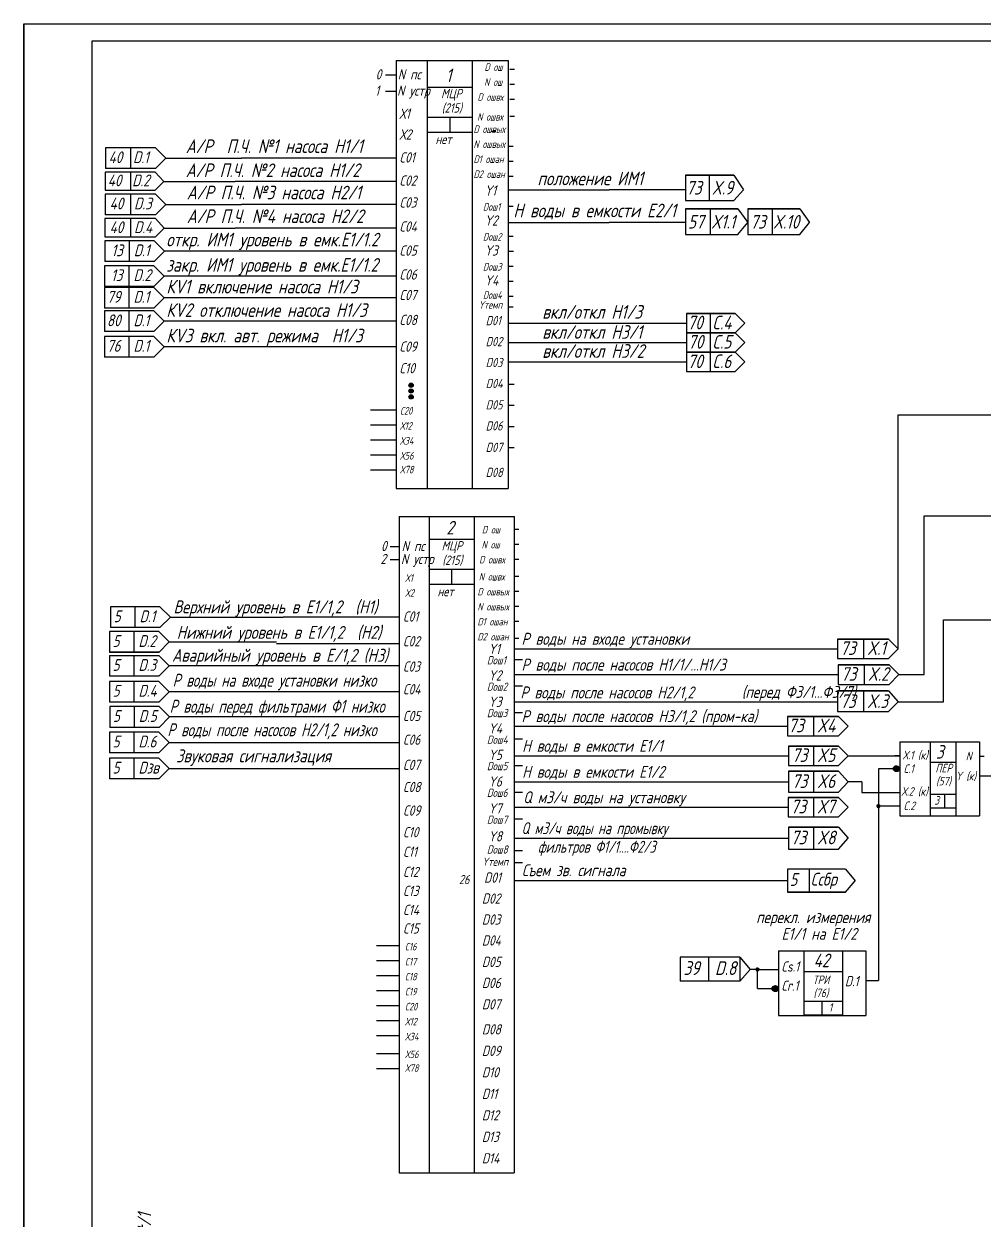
# Model space of a CAD drawing. Header units: millimetres. Extents: x -1319 to 706, y 709 to 3169.
# Drawn here: x -701.8 to -420.1, y 1262.5 to 1613.6 of the extents above; entities that cross this region are included whole.
import ezdxf

# ---------------------------------------------------------------- set-up
doc = ezdxf.new("R2010")
doc.units = ezdxf.units.MM
doc.layers.add('Текст', color=7, linetype='Continuous', lineweight=50)
doc.styles.add('GOST тип А', font='GOST_A.TTF', dxfattribs={"oblique": 15})

msp = doc.modelspace()

# ---------------------------------------------------------------- hatches: boundary and pattern name
for points in [[(-587.61, 1507.58, 1), (-588.85, 1507.58, 1)], [(-587.61, 1505.88, 1), (-588.85, 1505.88, 1)], [(-587.61, 1504.16, 1), (-588.85, 1504.16, 1)], [(-446.91, 1395.02, 1), (-444.93, 1395.02, 1)], [(-446.91, 1395.02, 1), (-444.93, 1395.02, 1)], [(-446.91, 1395.02, 1), (-444.93, 1395.02, 1)], [(-446.91, 1395.02, 1), (-444.93, 1395.02, 1)], [(-482.46, 1330.44, 1), (-480.48, 1330.44, 1)], [(-482.46, 1330.44, 1), (-480.48, 1330.44, 1)], [(-482.37, 1330.49, 1), (-480.39, 1330.49, 1)], [(-482.37, 1330.49, 1), (-480.39, 1330.49, 1)]]:
    msp.add_hatch(color=7).paths.add_polyline_path(points)
h = msp.add_hatch(color=7)
edge = h.paths.add_edge_path()
edge.add_arc((-486.65, 1336.11), 0.2, 0, 360)

# ---------------------------------------------------------------- linework, layer by layer
at = {"color": 7}
for p, q in [((-701.8, 1613.63), (140.5, 1613.63)), ((-701.8, 942.51), (-701.8, 1613.63)), ((-681.8, 947.51), (-681.8, 1608.63)), ((-681.8, 1608.63), (292.4, 1608.63)), ((-681.8, 940.62), (-681.8, 1601.73)), ((-583.56, 1602.85), (-583.56, 1477.21)), ((-570.36, 1602.85), (-570.36, 1477.21)), ((-592.62, 1598.63), (-595.69, 1598.63)), ((-559.26, 1600.33), (-557.86, 1600.33)), ((-583.43, 1595.1), (-570.23, 1595.1)), ((-559.26, 1595.93), (-557.86, 1595.93)), ((-592.62, 1593.83), (-595.69, 1593.83)), ((-559.26, 1591.53), (-557.86, 1591.53)), ((-583.43, 1586.3), (-570.23, 1586.3)), ((-576.83, 1586.3), (-576.83, 1581.9)), ((-559.26, 1586.52), (-557.86, 1586.52)), ((-583.43, 1581.9), (-570.23, 1581.9)), ((-564.79, 1582.12), (-563.4, 1582.12)), ((-677.89, 1577.27), (-677.89, 1571.18)), ((-663.24, 1577.27), (-677.89, 1577.27)), ((-670.58, 1577.27), (-670.58, 1571.18)), ((-663.24, 1577.27), (-660.2, 1574.23)), ((-559.71, 1577.72), (-558.32, 1577.72)), ((-663.24, 1571.18), (-660.2, 1574.23)), ((-660.2, 1574.23), (-637.95, 1574.23)), ((-660.2, 1574.22), (-660.2, 1574.22)), ((-660.2, 1574.21), (-660.2, 1574.21)), ((-592.62, 1574.23), (-637.95, 1574.23)), ((-559.71, 1573.32), (-558.32, 1573.32)), ((-663.32, 1570.09), (-677.95, 1570.09)), ((-677.95, 1570.09), (-677.95, 1564.85)), ((-663.24, 1571.18), (-677.89, 1571.18)), ((-670.5, 1570.09), (-670.5, 1564.85)), ((-663.32, 1570.09), (-660.74, 1567.42)), ((-663.32, 1564.85), (-660.74, 1567.42)), ((-660.74, 1567.42), (-639.88, 1567.42)), ((-592.62, 1567.42), (-639.88, 1567.42)), ((-559.71, 1568.92), (-558.32, 1568.92)), ((-493.52, 1569.22), (-507.77, 1569.22)), ((-507.77, 1569.22), (-507.77, 1561.77)), ((-507.77, 1569.22), (-493.52, 1569.22)), ((-500.83, 1569.22), (-500.83, 1561.77)), ((-493.52, 1569.22), (-490.67, 1564.96)), ((-678, 1563.69), (-678, 1557.61)), ((-663.24, 1563.69), (-678, 1563.69)), ((-677.95, 1564.85), (-663.32, 1564.85)), ((-670.58, 1563.69), (-670.58, 1557.61)), ((-663.24, 1563.69), (-660.2, 1560.65)), ((-559.71, 1564.96), (-530.11, 1564.96)), ((-507.77, 1564.96), (-530.11, 1564.96)), ((-493.52, 1561.77), (-490.67, 1564.96)), ((-663.24, 1557.61), (-660.2, 1560.65)), ((-660.2, 1560.65), (-637.95, 1560.65)), ((-660.2, 1560.64), (-660.2, 1560.64)), ((-660.2, 1560.64), (-660.2, 1560.64)), ((-592.62, 1560.65), (-637.95, 1560.65)), ((-559.71, 1560.12), (-558.32, 1560.12)), ((-507.77, 1561.77), (-493.52, 1561.77)), ((-492.34, 1559.33), (-507.75, 1559.33)), ((-507.75, 1559.33), (-507.75, 1551.85)), ((-507.75, 1559.33), (-492.34, 1559.33)), ((-500.51, 1559.33), (-500.51, 1551.85)), ((-492.34, 1559.33), (-489.49, 1555.36)), ((-474.18, 1559.33), (-489.49, 1559.33)), ((-489.49, 1559.33), (-489.49, 1551.85)), ((-489.49, 1559.33), (-474.18, 1559.33)), ((-482.34, 1559.33), (-482.34, 1551.85)), ((-474.18, 1559.33), (-471.32, 1555.36)), ((-663.24, 1556.54), (-678.04, 1556.54)), ((-678.04, 1556.54), (-678.04, 1551.1)), ((-663.24, 1557.61), (-678, 1557.61)), ((-670.56, 1556.54), (-670.56, 1551.1)), ((-663.24, 1556.54), (-660.66, 1553.67)), ((-663.24, 1551.1), (-660.66, 1553.67)), ((-660.66, 1553.67), (-639.88, 1553.67)), ((-592.62, 1553.67), (-639.88, 1553.67)), ((-559.71, 1555.36), (-530.11, 1555.36)), ((-507.75, 1555.36), (-530.11, 1555.36)), ((-492.34, 1551.85), (-489.49, 1555.36)), ((-474.18, 1551.85), (-471.32, 1555.36)), ((-663.56, 1549.93), (-678.1, 1549.93)), ((-678.1, 1549.93), (-678.1, 1543.85)), ((-678.04, 1551.1), (-663.24, 1551.1)), ((-670.9, 1549.93), (-670.9, 1543.85)), ((-663.56, 1549.93), (-660.52, 1546.89)), ((-559.71, 1551.32), (-558.32, 1551.32)), ((-507.75, 1551.85), (-492.34, 1551.85)), ((-489.49, 1551.85), (-474.18, 1551.85)), ((-663.56, 1543.85), (-660.52, 1546.89)), ((-592.62, 1546.89), (-660.52, 1546.89)), ((-660.52, 1546.89), (-660.52, 1546.89)), ((-660.52, 1546.88), (-660.52, 1546.88)), ((-559.71, 1546.92), (-558.15, 1546.92)), ((-663.67, 1542.65), (-678.2, 1542.65)), ((-678.2, 1542.65), (-678.2, 1536.57)), ((-663.56, 1543.85), (-678.1, 1543.85)), ((-671.01, 1542.65), (-671.01, 1536.57)), ((-663.67, 1542.65), (-660.63, 1539.61)), ((-559.71, 1542.52), (-558.32, 1542.52)), ((-663.67, 1536.57), (-660.63, 1539.61)), ((-660.63, 1539.61), (-660.63, 1539.61)), ((-592.62, 1539.6), (-660.63, 1539.6)), ((-660.63, 1539.6), (-660.63, 1539.6)), ((-559.71, 1538.12), (-558.32, 1538.12)), ((-663.67, 1536.57), (-678.2, 1536.57)), ((-663.67, 1536.28), (-678.2, 1536.28)), ((-678.2, 1536.28), (-678.2, 1530.19)), ((-671.01, 1536.28), (-671.01, 1530.19)), ((-663.67, 1536.28), (-660.63, 1533.23)), ((-663.67, 1530.19), (-660.63, 1533.23)), ((-660.63, 1533.23), (-660.63, 1533.23)), ((-592.62, 1533.22), (-660.63, 1533.22)), ((-660.63, 1533.22), (-660.63, 1533.22)), ((-559.71, 1533.72), (-558.32, 1533.72)), ((-663.67, 1530.19), (-678.2, 1530.19)), ((-663.67, 1529.38), (-678.2, 1529.38)), ((-678.2, 1529.38), (-678.2, 1523.3)), ((-671.01, 1529.38), (-671.01, 1523.3)), ((-663.67, 1529.38), (-660.63, 1526.34)), ((-559.71, 1530.59), (-558.32, 1530.59)), ((-493.15, 1528.64), (-507.4, 1528.64)), ((-507.4, 1528.64), (-507.4, 1522.93)), ((-507.4, 1528.64), (-493.15, 1528.64)), ((-500.46, 1528.64), (-500.46, 1522.93)), ((-493.15, 1528.64), (-490.3, 1525.78)), ((-663.67, 1523.3), (-660.63, 1526.34)), ((-660.63, 1526.34), (-660.63, 1526.34)), ((-592.62, 1526.33), (-660.63, 1526.33)), ((-660.63, 1526.33), (-660.63, 1526.33)), ((-493.15, 1522.93), (-490.3, 1525.78)), ((-663.67, 1523.3), (-678.2, 1523.3)), ((-663.67, 1521.91), (-678.2, 1521.91)), ((-678.2, 1521.91), (-678.2, 1515.82)), ((-671.01, 1521.91), (-671.01, 1515.82)), ((-663.67, 1521.91), (-660.63, 1518.87)), ((-493.15, 1522.97), (-507.4, 1522.97)), ((-507.4, 1522.97), (-507.4, 1517.27)), ((-507.4, 1522.97), (-493.15, 1522.97)), ((-507.4, 1522.93), (-493.15, 1522.93)), ((-500.46, 1522.97), (-500.46, 1517.27)), ((-493.15, 1522.97), (-490.3, 1520.12)), ((-663.67, 1515.82), (-660.63, 1518.87)), ((-592.62, 1518.86), (-660.63, 1518.86)), ((-507.4, 1517.27), (-493.15, 1517.27)), ((-493.15, 1517.27), (-507.4, 1517.27)), ((-507.4, 1517.27), (-507.4, 1511.57)), ((-507.4, 1517.27), (-493.15, 1517.27)), ((-500.46, 1517.27), (-500.46, 1511.57)), ((-493.15, 1517.27), (-490.3, 1520.12)), ((-493.15, 1517.27), (-490.3, 1514.42)), ((-663.67, 1515.82), (-678.2, 1515.82)), ((-493.15, 1511.57), (-490.3, 1514.42)), ((-507.4, 1511.57), (-493.15, 1511.57)), ((-559.71, 1507.87), (-558.03, 1507.87)), ((-592.62, 1500.23), (-600.09, 1500.23)), ((-559.71, 1501.72), (-558.03, 1501.72)), ((-592.62, 1495.83), (-600.09, 1495.83)), ((-559.71, 1495.44), (-558.03, 1495.44)), ((-592.62, 1491.43), (-600.09, 1491.43)), ((-559.71, 1489.27), (-558.03, 1489.27)), ((-592.62, 1487.03), (-600.09, 1487.03)), ((-592.62, 1482.63), (-600.09, 1482.63)), ((-582.96, 1469.08), (-582.96, 1276.41)), ((-569.76, 1469.08), (-569.76, 1276.41)), ((-558.06, 1465.35), (-556.66, 1465.35)), ((-582.96, 1462.35), (-569.76, 1462.35)), ((-558.06, 1460.95), (-556.66, 1460.95)), ((-591.77, 1460.15), (-594.32, 1460.15)), ((-591.77, 1456.36), (-594.32, 1456.36)), ((-558.06, 1456.55), (-556.66, 1456.55)), ((-582.96, 1453.55), (-569.76, 1453.55)), ((-576.36, 1453.55), (-576.36, 1449.15)), ((-558.06, 1451.54), (-556.66, 1451.54)), ((-582.96, 1449.15), (-569.76, 1449.15)), ((-558.06, 1447.14), (-556.66, 1447.14)), ((-661.89, 1442.51), (-676.42, 1442.51)), ((-676.42, 1442.51), (-676.42, 1436.43)), ((-669.23, 1442.51), (-669.23, 1436.43)), ((-661.89, 1442.51), (-658.85, 1439.47)), ((-558.06, 1442.74), (-556.66, 1442.74)), ((-661.89, 1436.43), (-676.42, 1436.43)), ((-661.89, 1436.43), (-658.85, 1439.47)), ((-658.85, 1439.47), (-625.73, 1439.47)), ((-658.85, 1439.47), (-658.85, 1439.47)), ((-658.85, 1439.46), (-658.85, 1439.46)), ((-591.77, 1439.47), (-625.73, 1439.47)), ((-558.06, 1438.34), (-556.66, 1438.34)), ((-662.21, 1435.25), (-676.75, 1435.25)), ((-676.75, 1435.25), (-676.75, 1429.16)), ((-669.55, 1435.25), (-669.55, 1429.16)), ((-662.21, 1435.25), (-659.17, 1432.21)), ((-558.03, 1433.31), (-556.64, 1433.31)), ((-448.17, 1433.06), (-463.15, 1433.06)), ((-463.15, 1433.06), (-463.15, 1427.36)), ((-463.15, 1433.06), (-448.17, 1433.06)), ((-455.48, 1433.06), (-455.48, 1427.36)), ((-448.17, 1433.06), (-445.32, 1430.21)), ((-662.21, 1429.19), (-676.75, 1429.19)), ((-662.21, 1429.16), (-676.75, 1429.16)), ((-662.21, 1429.16), (-659.17, 1432.21)), ((-659.17, 1432.21), (-627.67, 1432.21)), ((-659.17, 1432.2), (-659.17, 1432.2)), ((-659.17, 1432.19), (-659.17, 1432.19)), ((-591.77, 1431.65), (-627.67, 1431.65)), ((-558.03, 1430.21), (-463.15, 1430.21)), ((-448.17, 1427.36), (-445.32, 1430.21)), ((-676.75, 1428.22), (-676.75, 1422.14)), ((-669.55, 1428.22), (-669.55, 1422.14)), ((-662.21, 1428.22), (-659.17, 1425.18)), ((-558.03, 1427.06), (-555.5, 1427.06)), ((-463.15, 1427.36), (-448.17, 1427.36)), ((-662.21, 1422.14), (-676.75, 1422.14)), ((-662.21, 1422.14), (-659.17, 1425.18)), ((-591.77, 1425.18), (-659.17, 1425.18)), ((-659.17, 1425.17), (-659.17, 1425.17)), ((-659.17, 1425.17), (-659.17, 1425.17)), ((-558.03, 1422.61), (-462.94, 1422.61)), ((-447.96, 1425.47), (-462.94, 1425.47)), ((-462.94, 1425.47), (-462.94, 1419.76)), ((-462.94, 1425.47), (-447.96, 1425.47)), ((-455.27, 1425.47), (-455.27, 1419.76)), ((-447.96, 1425.47), (-445.11, 1422.61)), ((-447.96, 1419.76), (-445.11, 1422.61)), ((-662.2, 1420.65), (-676.74, 1420.65)), ((-676.74, 1420.65), (-676.74, 1414.56)), ((-669.54, 1420.65), (-669.54, 1414.56)), ((-662.2, 1420.65), (-659.16, 1417.6)), ((-558.03, 1419.29), (-555.5, 1419.29)), ((-462.94, 1419.76), (-447.96, 1419.76)), ((-662.2, 1414.56), (-659.16, 1417.6)), ((-659.16, 1417.6), (-659.16, 1417.6)), ((-591.77, 1417.59), (-659.16, 1417.59)), ((-659.16, 1417.59), (-659.16, 1417.59)), ((-448.18, 1417.88), (-463.16, 1417.88)), ((-463.16, 1417.88), (-463.16, 1411.8)), ((-463.16, 1417.88), (-448.18, 1417.88)), ((-455.49, 1417.88), (-455.49, 1411.8)), ((-448.18, 1417.88), (-445.32, 1414.65)), ((-662.2, 1414.56), (-676.74, 1414.56)), ((-662.12, 1413.24), (-676.65, 1413.24)), ((-676.65, 1413.24), (-676.65, 1407.15)), ((-669.46, 1413.24), (-669.46, 1407.15)), ((-662.12, 1413.24), (-659.08, 1410.19)), ((-558.03, 1414.65), (-463.16, 1414.65)), ((-558.03, 1411.55), (-555.5, 1411.55)), ((-463.16, 1411.8), (-448.18, 1411.8)), ((-448.18, 1411.8), (-445.32, 1414.65)), ((-662.12, 1407.15), (-659.08, 1410.19)), ((-591.77, 1410.19), (-659.08, 1410.19)), ((-659.08, 1410.19), (-659.08, 1410.19)), ((-659.08, 1410.18), (-659.08, 1410.18)), ((-462.83, 1410.34), (-477.81, 1410.34)), ((-477.81, 1410.34), (-477.81, 1404.64)), ((-477.81, 1410.34), (-462.83, 1410.34)), ((-470.15, 1410.34), (-470.15, 1404.64)), ((-462.83, 1410.34), (-459.98, 1407.49)), ((-662.21, 1405.73), (-676.75, 1405.73)), ((-676.75, 1405.73), (-676.75, 1399.65)), ((-662.12, 1407.15), (-676.65, 1407.15)), ((-669.55, 1405.73), (-669.55, 1399.65)), ((-662.21, 1405.73), (-659.17, 1402.69)), ((-558.03, 1407.49), (-477.81, 1407.49)), ((-477.81, 1404.64), (-462.83, 1404.64)), ((-462.83, 1404.64), (-459.98, 1407.49)), ((-662.21, 1399.65), (-659.17, 1402.69)), ((-659.17, 1402.69), (-591.77, 1402.69)), ((-659.17, 1402.68), (-659.17, 1402.68)), ((-659.17, 1402.68), (-659.17, 1402.68)), ((-558.03, 1403.73), (-555.5, 1403.73)), ((-462.83, 1401.66), (-477.56, 1401.66)), ((-477.56, 1401.66), (-477.56, 1395.95)), ((-477.56, 1401.66), (-462.83, 1401.66)), ((-470.15, 1401.66), (-470.15, 1395.95)), ((-462.83, 1401.66), (-459.98, 1398.8)), ((-435.95, 1402.91), (-435.95, 1381.18)), ((-428.4, 1402.91), (-428.4, 1381.18)), ((-662.21, 1399.65), (-676.75, 1399.65)), ((-662.21, 1398.07), (-676.75, 1398.07)), ((-676.75, 1398.07), (-676.75, 1391.99)), ((-669.55, 1398.07), (-669.55, 1391.99)), ((-662.21, 1398.07), (-659.17, 1395.03)), ((-558.03, 1398.78), (-477.56, 1398.78)), ((-462.83, 1395.95), (-459.98, 1398.8)), ((-460.01, 1398.78), (-444.84, 1398.78)), ((-444.84, 1398.78), (-446.35, 1398.78)), ((-421.44, 1398.65), (-420.16, 1398.65)), ((-662.21, 1391.99), (-659.17, 1395.03)), ((-659.17, 1395.03), (-591.77, 1395.03)), ((-659.17, 1395.03), (-659.17, 1395.03)), ((-659.17, 1395.02), (-659.17, 1395.02)), ((-558.03, 1395.99), (-555.5, 1395.99)), ((-477.56, 1395.95), (-462.83, 1395.95)), ((-462.83, 1394.27), (-477.56, 1394.27)), ((-477.56, 1394.27), (-477.56, 1388.11)), ((-477.56, 1394.27), (-462.83, 1394.27)), ((-470.15, 1394.27), (-470.15, 1388.11)), ((-462.83, 1394.27), (-459.98, 1391.15)), ((-444.84, 1395.01), (-451.15, 1395.01)), ((-444.95, 1394.98), (-444.9, 1394.98)), ((-444.95, 1394.98), (-444.9, 1394.98)), ((-444.95, 1394.98), (-444.9, 1394.98)), ((-444.95, 1394.98), (-444.9, 1394.98)), ((-435.95, 1396.93), (-428.4, 1396.93)), ((-662.21, 1391.99), (-676.75, 1391.99)), ((-558.03, 1391.15), (-477.56, 1391.15)), ((-462.83, 1388.11), (-459.98, 1391.15)), ((-421.44, 1392.87), (-409.04, 1392.87)), ((-558.03, 1388.14), (-555.5, 1388.14)), ((-477.56, 1388.11), (-462.83, 1388.11)), ((-435.95, 1387.56), (-428.4, 1387.56)), ((-431.75, 1387.56), (-431.75, 1383.56)), ((-558.03, 1383.68), (-477.62, 1383.68)), ((-462.89, 1386.53), (-477.62, 1386.53)), ((-477.62, 1386.53), (-477.62, 1380.83)), ((-477.62, 1386.53), (-462.89, 1386.53)), ((-470.2, 1386.53), (-470.2, 1380.83)), ((-462.89, 1386.53), (-460.04, 1383.68)), ((-462.89, 1380.83), (-460.04, 1383.68)), ((-444.84, 1384.05), (-451.15, 1384.05)), ((-435.95, 1383.56), (-428.4, 1383.56)), ((-558.03, 1380.26), (-555.5, 1380.26)), ((-477.62, 1380.83), (-462.89, 1380.83)), ((-462.83, 1377.88), (-477.56, 1377.88)), ((-477.56, 1377.88), (-477.56, 1371.42)), ((-477.56, 1377.88), (-462.83, 1377.88)), ((-470.15, 1377.88), (-470.15, 1371.42)), ((-462.83, 1377.88), (-459.98, 1374.61)), ((-558.03, 1374.61), (-555.5, 1374.61)), ((-558.03, 1374.61), (-477.56, 1374.61)), ((-462.83, 1371.42), (-459.98, 1374.61)), ((-558.03, 1371.02), (-555.5, 1371.02)), ((-477.56, 1371.42), (-462.83, 1371.42)), ((-558.03, 1367.43), (-555.5, 1367.43)), ((-460.8, 1365.55), (-477.83, 1365.55)), ((-477.83, 1365.55), (-477.83, 1358.81)), ((-471.43, 1365.55), (-471.43, 1358.81)), ((-460.8, 1365.55), (-457.97, 1362.14)), ((-558.03, 1362.23), (-477.83, 1362.23)), ((-460.8, 1358.81), (-477.83, 1358.81)), ((-477.83, 1358.81), (-460.8, 1358.81)), ((-460.8, 1358.81), (-477.83, 1358.81)), ((-460.8, 1358.81), (-457.97, 1362.14)), ((-591.77, 1342.97), (-598.37, 1342.97)), ((-473.02, 1341.54), (-473.02, 1322.61)), ((-461.71, 1341.54), (-461.71, 1322.61)), ((-591.77, 1338.57), (-598.37, 1338.57)), ((-491.76, 1339.71), (-509.32, 1339.71)), ((-509.32, 1339.71), (-509.32, 1332.67)), ((-500.95, 1339.71), (-500.95, 1332.67)), ((-491.76, 1339.71), (-488.72, 1336.11)), ((-491.76, 1339.71), (-491.76, 1332.67)), ((-491.76, 1332.67), (-488.72, 1336.11)), ((-486.61, 1336.11), (-488.72, 1336.11)), ((-486.61, 1336.08), (-480.35, 1336.08)), ((-486.61, 1330.44), (-486.61, 1336.08)), ((-473.02, 1335.48), (-461.71, 1335.48)), ((-591.77, 1334.17), (-598.37, 1334.17)), ((-491.76, 1332.67), (-509.32, 1332.67)), ((-454.79, 1332.85), (-451.15, 1332.85)), ((-591.77, 1329.77), (-598.37, 1329.77)), ((-486.61, 1330.44), (-480.35, 1330.44)), ((-480.49, 1330.4), (-480.44, 1330.4)), ((-480.49, 1330.4), (-480.44, 1330.4)), ((-480.4, 1330.44), (-480.35, 1330.44)), ((-480.4, 1330.44), (-480.35, 1330.44)), ((-591.77, 1325.37), (-598.37, 1325.37)), ((-473.02, 1326.78), (-461.71, 1326.78)), ((-467.71, 1326.78), (-467.71, 1322.78)), ((-591.77, 1320.97), (-598.37, 1320.97)), ((-473.02, 1322.78), (-461.71, 1322.78)), ((-591.77, 1316.57), (-598.37, 1316.57)), ((-591.77, 1311.35), (-598.37, 1311.35)), ((-591.77, 1306.95), (-598.37, 1306.95))]:
    msp.add_line(p, q, dxfattribs=at)
for p, q in [((-701.8, 1613.63), (297.4, 1613.63)), ((-701.8, 1613.63), (-701.8, 942.51)), ((-559.71, 1525.78), (-507.4, 1525.78)), ((-559.71, 1520.12), (-507.4, 1520.12)), ((-559.71, 1514.42), (-507.4, 1514.42)), ((-445.32, 1498.85), (-399.2, 1498.85)), ((-445.32, 1430.21), (-445.32, 1498.85)), ((-437.71, 1469.22), (-397.98, 1469.22)), ((-437.71, 1422.61), (-437.71, 1469.22)), ((-432.07, 1438.7), (-398.16, 1438.7)), ((-432.07, 1414.65), (-432.07, 1438.7)), ((-445.32, 1430.21), (-445.32, 1430.21)), ((-676.75, 1428.22), (-662.21, 1428.22)), ((-445.11, 1422.61), (-437.71, 1422.61)), ((-445.32, 1414.65), (-432.07, 1414.65)), ((-451.15, 1395.01), (-451.15, 1332.85)), ((-456, 1391.15), (-459.98, 1391.15)), ((-456, 1391.15), (-456, 1388.07)), ((-456.01, 1388.07), (-444.84, 1388.07))]:
    msp.add_line(p, q)
at = {"color": 7, "lineweight": 30}
for p, q in [((-592.62, 1602.85), (-559.71, 1602.85)), ((-592.62, 1602.85), (-592.62, 1477.21)), ((-559.71, 1602.85), (-559.71, 1477.21)), ((-592.62, 1477.21), (-559.71, 1477.21)), ((-591.77, 1469.08), (-558.03, 1469.08)), ((-591.77, 1469.08), (-591.77, 1276.41)), ((-558.03, 1469.08), (-558.03, 1276.41)), ((-444.84, 1402.91), (-421.44, 1402.91)), ((-444.84, 1402.91), (-444.84, 1381.18)), ((-421.44, 1402.91), (-421.44, 1381.18)), ((-444.84, 1381.18), (-421.44, 1381.18)), ((-480.4, 1341.54), (-454.79, 1341.54)), ((-480.4, 1341.54), (-480.4, 1322.61)), ((-454.79, 1341.54), (-454.79, 1322.61)), ((-480.4, 1322.61), (-454.79, 1322.61)), ((-591.77, 1276.41), (-558.03, 1276.41))]:
    msp.add_line(p, q, dxfattribs=at)
at = {"color": 7}
for centre in [(-588.23, 1507.58), (-588.23, 1505.88), (-588.23, 1504.16)]:
    msp.add_circle(centre, 0.619, dxfattribs=at)
at = {"color": 7, "lineweight": 30}
for centre in [(-445.95, 1395.02), (-445.95, 1395.02), (-445.95, 1395.02), (-445.95, 1395.02), (-445.95, 1395.02), (-445.95, 1395.02), (-445.77, 1394.99), (-445.77, 1394.99), (-445.77, 1394.99), (-445.77, 1394.99), (-481.5, 1330.44), (-481.5, 1330.44), (-481.5, 1330.44), (-481.41, 1330.49), (-481.41, 1330.49), (-481.41, 1330.49), (-481.32, 1330.41), (-481.32, 1330.41), (-481.23, 1330.46), (-481.23, 1330.46)]:
    msp.add_circle(centre, 0.825, dxfattribs=at)
at = {"color": 7, "lineweight": 60}
for centre in [(-451.15, 1384.05), (-486.65, 1336.11)]:
    msp.add_circle(centre, 0.2, dxfattribs=at)

# ---------------------------------------------------------------- texts
at = {"layer": 'Текст', "color": 7, "lineweight": 15, "style": 'GOST тип А', "oblique": 15}
for s, height, p in [('D ош', 2.2, (-566.71, 1599.85)), ('0', 3, (-598.61, 1597.34)), ('N пс', 3, (-592.12, 1597.34)), ('1', 4, (-578.02, 1596.52)), ('N ош', 2.2, (-566.8, 1595.45)), ('1', 3, (-598.8, 1592.54)), ('N устр', 3, (-592.32, 1592.54)), ('МЦР', 2.75, (-579.44, 1591.81)), ('(215)', 2.75, (-579.22, 1587.59)), ('D ошвх', 2.2, (-568.76, 1591.05)), ('Х1', 3, (-591.69, 1585.76)), ('N ошвх', 2.2, (-568.85, 1585.23)), ('D ошвых', 2.2, (-569.92, 1581.63)), ('Х2', 3, (-591.66, 1579.67)), ('нет', 2.75, (-581.07, 1578.38)), ('А/Р  П.Ч. №1 насоса Н1/1', 4, (-654.33, 1575.73)), ('N ошвых', 2.2, (-569.92, 1577.23)), ('40', 3.456, (-676.96, 1572.77)), ('D.1', 3.456, (-669.8, 1572.77)), ('С01', 3, (-591.62, 1572.94)), ('D1 ошан', 2.2, (-569.92, 1572.83)), ('А/Р П.Ч. №2 насоса Н1/2', 4, (-654.33, 1568.68)), ('D2 ошан', 2.2, (-569.92, 1568.43)), ('положение ИМ1', 4, (-551.16, 1566.26)), ('40', 3.456, (-677.22, 1565.97)), ('D.2', 3.456, (-670.06, 1565.97)), ('А/Р П.Ч. №3 насоса Н2/1', 4, (-654.03, 1562.15)), ('С02', 3, (-591.62, 1566.14)), ('Y1', 3, (-566.66, 1563.23)), ('73', 4, (-507.53, 1563.54)), ('X.9', 4, (-500, 1563.54)), ('40', 3.456, (-676.67, 1559.2)), ('D.3', 3.456, (-669.5, 1559.2)), ('С03', 3, (-591.62, 1559.72)), ('А/Р П.Ч. №4 насоса Н2/2', 4, (-654.03, 1555.18)), ('Dош1', 2.2, (-567.14, 1558.83)), ('40', 3.456, (-676.67, 1552.22)), ('D.4', 3.456, (-669.5, 1552.22)), ('С04', 3, (-591.62, 1552.66)), ('Y2', 3, (-566.66, 1554.43)), ('откр. ИМ1 уровень в емк.Е1/1.2', 4, (-660.03, 1548.32)), ('Dош2', 2.2, (-567.14, 1550.03)), ('13', 3.456, (-676.13, 1545.44)), ('D.1', 3.456, (-669.56, 1545.44)), ('С05', 3, (-591.62, 1545.6)), ('Y3', 3, (-566.66, 1545.63)), ('13', 3.456, (-676.24, 1538.16)), ('D.2', 3.456, (-669.66, 1538.16)), ('закр. ИМ1 уровень в емк.Е1/1.2', 4, (-660.03, 1540.89)), ('С06', 3, (-591.62, 1538.57)), ('Dош3', 2.2, (-567.14, 1541.23)), ('КV1 включение насоса Н1/3', 4, (-660.03, 1534.52)), ('Y4', 3, (-566.66, 1536.83)), ('79', 3.456, (-677.46, 1531.78)), ('D.1', 3.456, (-669.66, 1531.78)), ('С07', 3, (-591.62, 1532.56)), ('Dош4', 2.2, (-567.14, 1532.97)), ('КV2 отключение насоса Н1/3', 4, (-660.03, 1527.62)), ('Yтемп', 2.2, (-568.42, 1530.06)), ('вкл/откл Н1/3', 4, (-549.76, 1527.1)), ('80', 3.456, (-677.46, 1524.89)), ('D.1', 3.456, (-669.66, 1524.89)), ('С08', 3, (-591.62, 1525.24)), ('D01', 2.7, (-566.36, 1525.18)), ('70', 4, (-507.16, 1523.98)), ('C.4', 4, (-499.93, 1523.98)), ('КV3 вкл. авт. режима  Н1/3', 4, (-660.03, 1520.15)), ('вкл/откл Н3/1', 4, (-549.76, 1521.19)), ('76', 3.456, (-677.46, 1517.41)), ('D.1', 3.456, (-669.66, 1517.41)), ('С09', 3, (-591.62, 1517.41)), ('D02', 2.7, (-566.36, 1519.03)), ('70', 4, (-507, 1518.32)), ('C.5', 4, (-499.93, 1518.32)), ('вкл/откл Н3/2', 4, (-549.76, 1515.61)), ('С10', 3, (-591.62, 1511.07)), ('D03', 2.7, (-566.36, 1512.88)), ('70', 4, (-507.16, 1512.58)), ('C.6', 4, (-499.93, 1512.59)), ('D04', 2.7, (-566.36, 1506.73)), ('D05', 2.7, (-566.36, 1500.45)), ('С20', 2.2, (-591.49, 1498.95)), ('Х12', 2.2, (-591.49, 1494.55)), ('D06', 2.7, (-566.36, 1494.28)), ('Х34', 2.2, (-591.49, 1490.15)), ('D07', 2.7, (-566.36, 1487.99)), ('Х56', 2.2, (-591.49, 1485.75)), ('Х78', 2.2, (-591.49, 1481.71)), ('D08', 2.7, (-566.36, 1480.64)), ('2', 4, (-577.87, 1463.76)), ('D ош', 2.2, (-567.45, 1464.06)), ('0', 3, (-597.04, 1458.86)), ('N пс', 3, (-590.99, 1458.86)), ('МЦР', 2.75, (-579.29, 1459.06)), ('N ош', 2.2, (-567.54, 1459.66)), ('2', 3, (-597.23, 1455.07)), ('N устр', 3, (-591.19, 1455.07)), ('(215)', 2.75, (-579.07, 1454.84)), ('D ошвх', 2.2, (-568.27, 1455.26)), ('Х1', 2.2, (-589.97, 1449.87)), ('N ошвх', 2.2, (-568.36, 1450.25)), ('Х2', 2.2, (-589.97, 1445.47)), ('нет', 2.75, (-580.47, 1445.63)), ('D ошвых', 2.2, (-568.78, 1445.85)), ('Верхний уровень в Е1/1,2  (Н1)', 3.8, (-657.93, 1440.61)), ('N ошвых', 2.2, (-568.78, 1441.45)), ('5', 3.46, (-675.47, 1438.02)), ('D.1', 3.456, (-667.88, 1438.02)), ('С01', 3, (-590.58, 1438.18)), ('Нижний уровень в Е1/1,2  (Н2)', 3.8, (-656.98, 1433.13)), ('D1 ошан', 2.2, (-568.78, 1437.05)), ('5', 3.46, (-675.79, 1430.75)), ('D.2', 3.456, (-668.21, 1430.75)), ('С02', 3, (-590.58, 1430.92)), ('D2 ошан', 2.2, (-568.78, 1432.65)), ('Р воды на входе установки', 3.5, (-555.83, 1431.39)), ('Аварийный уровень в E/1,2 (Н3)', 3.8, (-658.39, 1426.39)), ('Y1', 3, (-565.55, 1428.67)), ('73', 4, (-462.34, 1428.41)), ('X.1', 4, (-454.44, 1428.41)), ('5', 3.46, (-675.79, 1423.73)), ('D.3', 3.456, (-668.21, 1423.73)), ('С03', 3, (-590.58, 1423.49)), ('Dош1', 2.42, (-565.99, 1425.64)), ('Р воды после насосов Н1/1/...Н1/3', 3.5, (-555.83, 1423.8)), ('Y2', 3, (-565.55, 1420.89)), ('73', 4, (-462.13, 1420.81)), ('X.2', 4, (-454.23, 1420.81)), ('5', 3.46, (-675.78, 1416.15)), ('D.4', 3.456, (-668.2, 1416.15)), ('С04', 3, (-590.58, 1416.83)), ('Dош2', 2.42, (-565.99, 1417.87)), ('Р воды после насосов Н2/1,2   ', 3.5, (-556.15, 1415.65)), ('                                         (перед Ф3/1...Ф3/7)  ', 3.5, (-564.8, 1415.78)), ('Y3', 3, (-565.55, 1413.15)), ('73', 4, (-462.35, 1412.85)), ('X.3', 4, (-454.44, 1412.85)), ('5', 3.46, (-675.7, 1408.74)), ('D.5', 3.456, (-668.11, 1408.74)), ('С05', 3, (-590.58, 1408.99)), ('Dош3', 2.42, (-565.99, 1410.13)), ('Р воды после насосов Н3/1,2 (пром-ка)', 3.5, (-555.83, 1408.68)), ('Y4', 3, (-565.55, 1405.34)), ('73', 4, (-477.58, 1405.69)), ('X4', 4, (-469.1, 1405.69)), ('5', 3.46, (-675.79, 1401.24)), ('D.6', 3.456, (-668.21, 1401.24)), ('С06', 3, (-590.58, 1402.03)), ('Dош4', 2.42, (-565.99, 1402.31)), ('H воды в емкости Е1/1', 3.5, (-555.61, 1399.96)), ('73', 4, (-476.53, 1397)), ('X5', 4, (-469.1, 1397)), ('3', 4, (-434.26, 1397.96)), ('Звуковая сигнализация', 3.8, (-657.16, 1396.87)), ('С07', 3, (-590.58, 1394.63)), ('Y5', 3, (-565.55, 1397.59)), ('Х.1 (к) ', 2.5, (-443.98, 1397.76)), ('N', 2.5, (-425.51, 1397.48)), ('5', 3.46, (-675.79, 1393.58)), ('Dзв', 3.456, (-668.21, 1393.58)), ('Dош5', 2.42, (-565.99, 1394.57)), ('H воды в емкости Е1/2', 3.5, (-555.61, 1392.34)), ('С.1', 2.5, (-443.72, 1393.76)), ('ПЕР', 2.5, (-434.42, 1393.94)), ('Y (к)', 2.5, (-428.47, 1391.61)), ('С08', 3, (-590.56, 1388.14)), ('Y6', 3, (-565.55, 1389.75)), ('73', 4, (-476.53, 1389.35)), ('X6', 4, (-469.1, 1389.35)), ('(57)', 2.5, (-434.22, 1390.1)), ('Dош6', 2.42, (-565.99, 1386.73)), ('Q м3/ч воды на установку', 3.5, (-555.36, 1384.87)), ('Х.2 (к) ', 2.5, (-444.36, 1387.09)), ('3', 2.5, (-434.74, 1384.46)), ('С09', 3, (-590.56, 1381.23)), ('Y7', 3, (-565.55, 1381.86)), ('73', 4, (-476.9, 1381.88)), ('X7', 4, (-469.16, 1381.88)), ('С.2', 2.5, (-443.72, 1382.88)), ('Dош7', 2.42, (-565.99, 1378.84)), ('С10', 3, (-590.56, 1374.88)), ('Y8', 3, (-565.55, 1373.67)), ('73', 4, (-476.84, 1372.81)), ('X8', 4, (-469.1, 1372.81)), ('С11', 3, (-590.56, 1369.13)), ('Dош8', 2.42, (-565.99, 1370.08)), ('С12', 3, (-590.56, 1363.21)), ('Yтемп', 2.42, (-567.4, 1366.49)), ('Съем зв. сигнала', 3.5, (-555.72, 1363.46)), ('26', 2.7, (-574.2, 1361.13)), ('D01', 3, (-566.82, 1361.54)), ('5', 3.78, (-477.17, 1360.59)), ('Ссбр', 3.775, (-471.02, 1360.69)), ('С13', 3, (-590.56, 1357.63)), ('D02', 3, (-567.46, 1355.39)), ('С14', 3, (-590.56, 1352.05)), ('D03', 3, (-567.46, 1349.24)), ('перекл. измерения', 3.5, (-486.99, 1349.67)), ('С15', 3, (-590.56, 1346.62)), ('   Е1/1 на Е1/2', 3.5, (-484.95, 1344.79)), ('D04', 3, (-567.46, 1343.09)), ('С16', 2.2, (-590.02, 1341.68)), ('С17', 2.2, (-590.02, 1337.28)), ('D05', 3, (-567.46, 1336.81)), ('39', 4.056, (-508.31, 1334.45)), ('D.8', 4.056, (-499.08, 1334.45)), ('Сs.1', 3, (-479.58, 1335.45)), ('42', 4, (-470.16, 1336.74)), ('С18', 2.2, (-590.02, 1332.88)), ('ТРИ', 2.5, (-470.38, 1331.79)), ('D06', 3, (-567.46, 1330.63)), ('Сr.1', 3, (-479.58, 1329.82)), ('D.1', 3, (-460.97, 1331.15)), ('С19', 2.2, (-590.02, 1328.48)), ('D07', 3, (-567.46, 1324.34)), ('(76)', 2.5, (-470.18, 1327.95)), ('С20', 2.2, (-590.02, 1324.08)), ('1', 2.5, (-465.71, 1323.69)), ('Х12', 2.2, (-590.02, 1319.68)), ('Х34', 2.2, (-590.02, 1315.28)), ('D08', 3, (-567.46, 1316.99)), ('D09', 3, (-567.46, 1310.69)), ('Х56', 2.2, (-590.02, 1310.06)), ('Х78', 2.2, (-590.02, 1306.02)), ('D10', 3, (-567.46, 1304.38)), ('D11', 3, (-567.46, 1298.07)), ('D12', 3, (-567.46, 1291.76)), ('D13', 3, (-567.46, 1285.46)), ('D14', 3, (-567.46, 1279.15))]:
    msp.add_text(s, height=height, dxfattribs=at).set_placement(p)
at = {"layer": 'Текст', "color": 1, "lineweight": 15, "style": 'GOST тип А', "oblique": 15}
for s, p in [('H воды в емкости Е2/1', (-558.19, 1556.87)), ('57', (-507, 1553.55)), ('X1.1', (-500.23, 1553.55)), ('73', (-488.74, 1553.55)), ('X.10', (-482.06, 1553.55))]:
    msp.add_text(s, height=4, dxfattribs=at).set_placement(p)
at = {"layer": 'Текст', "color": 7, "lineweight": 15, "style": 'GOST тип А', "oblique": 15, "width": 0.9}
for s, height, p in [('Р воды на входе установки низко', 3.8, (-658.19, 1419.06)), ('Р воды перед фильтрами Ф1 низко', 3.8, (-659.04, 1411.43)), ('Р воды после насосов Н2/1,2 низко', 3.8, (-659.72, 1404.53)), ('Q м3/ч воды на промывку', 3.5, (-555.86, 1375.79)), ('   фильтров Ф1/1....Ф2/3', 3.5, (-555.86, 1370.34))]:
    msp.add_text(s, height=height, dxfattribs=at).set_placement(p)
at = {"layer": 'Текст', "color": 7, "lineweight": 15, "style": 'GOST тип А', "oblique": 15}
msp.add_text('ПС2 (Modbus RTU slave 9600/8 bit/1', height=4, rotation=90, dxfattribs=at).set_placement((-664.48, 1190.05))

doc.saveas('drawing.dxf')
